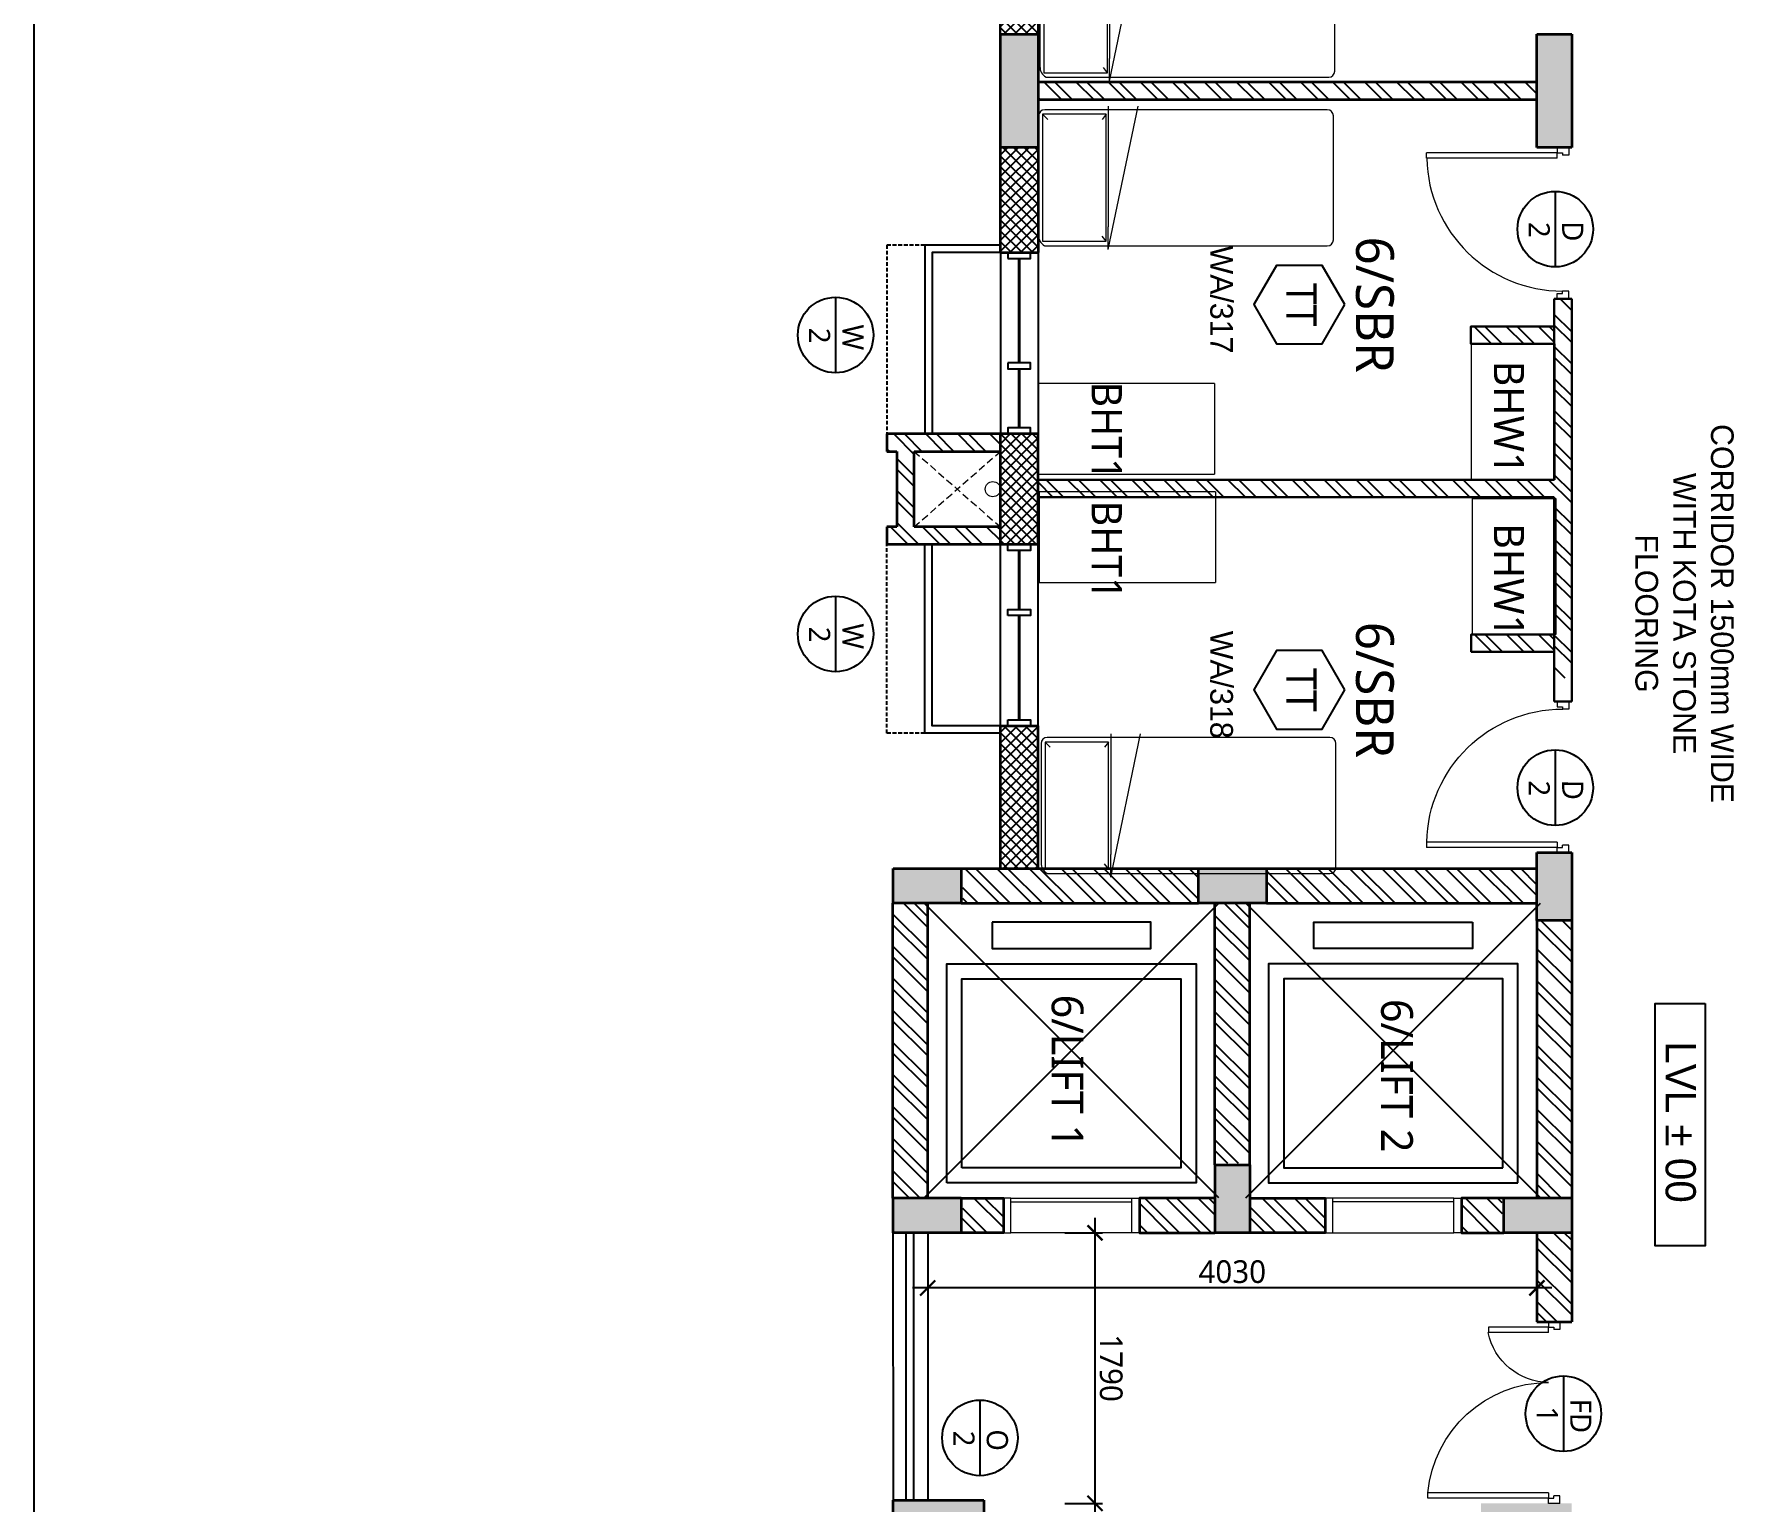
# Model space of a CAD drawing. Header units: millimetres. Extents: x -1127141 to 1597693, y -1835560 to -399335.
# Drawn here: x 1335611 to 1346928, y -518102 to -508392 of the extents above; entities that cross this region are included whole.
import ezdxf
from ezdxf.enums import TextEntityAlignment as Align

# ---------------------------------------------------------------- set-up
doc = ezdxf.new("R2010")
doc.units = ezdxf.units.MM
doc.header["$MEASUREMENT"] = 0
doc.header["$PDMODE"] = 67
doc.linetypes.add('HIDDEN', pattern=[0.375, 0.25, -0.125])
doc.linetypes.add('HIDDEN2', pattern=[4.7625, 3.175, -1.5875])
for name, color, linetype in [('A-Anno Tags', 6, 'Continuous'), ('A-Elevation', 4, 'Continuous'), ('A-Wall Patt', 8, 'Continuous'), ('A-Window', 4, 'Continuous'), ('Anno_Frames', 7, 'Continuous'), ('elel', 6, 'Continuous'), ('S-Conc Patt', 9, 'Continuous')]:
    doc.layers.add(name, color=color, linetype=linetype)
for name, color, linetype, lineweight in [('A-Detail Lines', 8, 'Continuous', 25), ('A-Door', 4, 'Continuous', 9), ('A-Wall Sec', 1, 'Continuous', 30), ('Ann_TitleBlock 2', 5, 'Continuous', 25), ('Anno_Tittleblock', 5, 'Continuous', 13), ('column hatch', 12, 'Continuous', 5), ('E-CABLE TRAY', 32, 'Continuous', 18), ('frntr', 32, 'Continuous', 9), ('rwp', 231, 'Continuous', 5), ('S-Concrete', 40, 'Continuous', 30), ('shaft', 252, 'HIDDEN2', 5)]:
    doc.layers.add(name, color=color, linetype=linetype, lineweight=lineweight)
doc.layers.add('BOQ TEXT', color=7, linetype='Continuous', true_color=0x4a4a4a)
doc.styles.add('IIITD @ 100', font='trebuc.ttf', dxfattribs={"height": 210})
doc.styles.get("Standard").update_dxf_attribs({"font": 'trebuc.ttf'})
doc.styles.add('TITLE', font='swissel.ttf', dxfattribs={"height": 4.3})
doc.dimstyles.new('IIITD_WD_M @ 100', dxfattribs={"dimscale": 100, "dimtxt": 1.5, "dimasz": 1, "dimexe": 0.5, "dimexo": 0.25, "dimgap": 0.3, "dimtad": 1, "dimdec": 0, "dimrnd": 5, "dimzin": 0, "dimdsep": 46, "dimtxsty": 'Standard', "dimblk": 'ARCHTICK', "dimcen": 0.2, "dimdle": 1, "dimclrd": 256, "dimclre": 256, "dimadec": 0, "dimazin": 0, "dimtfac": 1, "dimtdec": 0, "dimtofl": 0, "dimtmove": 0, "dimatfit": 0, "dimfxl": 2, "dimfxlon": 1, "dimtolj": 1, "dimtzin": 0, "dimlwd": -1, "dimlwe": -1, "dimarcsym": 0})
pattern_1 = [(315, (1445308.53, 119140.81), (106.066017, 106.066017), []), (315, (1445308.53, 119070.1), (106.066017, 106.066017), [])]

# ---------------------------------------------------------------- blocks, each defined once
blk = doc.blocks.new('Lift Door')
at = {"layer": 'A-Door'}
for p, q in [((-15860, -5817), (-15860, -6617)), ((-15655, -6617), (-15655, -5817)), ((-15630, -6617), (-15630, -5817))]:
    blk.add_line(p, q, dxfattribs=at)
for points in [[(-15860, -5767), (-15860, -5817), (-15630, -5817), (-15630, -5767)], [(-15860, -6667), (-15860, -6617), (-15630, -6617), (-15630, -6667)]]:
    blk.add_lwpolyline(points, dxfattribs=at)
blk = doc.blocks.new('Lift Room')
at = {"layer": 'A-Detail Lines'}
for p, q in [((-15630, 122925), (-13680, 124875)), ((-15630, 124875), (-13680, 122925))]:
    blk.add_line(p, q, dxfattribs=at)
blk.add_lwpolyline([(-15430, 124625), (-14180, 124625), (-14180, 123175), (-15430, 123175)], close=True, dxfattribs=at)
at = {"layer": 'A-Elevation'}
for points in [[(-15530, 124725), (-14080, 124725), (-14080, 123075), (-15530, 123075)], [(-13805, 124425), (-13980, 124425), (-13980, 123375), (-13805, 123375)]]:
    blk.add_lwpolyline(points, close=True, dxfattribs=at)
blk = doc.blocks.new('Col Hostel Boys')
at = {"layer": 'S-Conc Patt'}
h = blk.add_hatch(color=256, dxfattribs=at)
h.paths.add_polyline_path([(288406, -75967), (288856, -75967), (288856, -76217), (288406, -76217)])
h.paths.add_polyline_path([(288406, -75667), (288856, -75667), (288856, -75917), (288406, -75917)])
h.paths.add_polyline_path([(306515, -68895), (307251, -68752), (307298, -68997), (306562, -69140)])
h.paths.add_polyline_path([(290847, -72197), (290799, -71951), (291820, -71753), (291868, -71998)])
h.paths.add_polyline_path([(303510, -69735), (303462, -69490), (304483, -69291), (304531, -69537)])
h.paths.add_polyline_path([(300344, -70351), (300296, -70105), (301317, -69907), (301365, -70152)])
h.paths.add_polyline_path([(297178, -70966), (297131, -70721), (298152, -70522), (298199, -70768)])
h.paths.add_polyline_path([(294013, -71581), (293965, -71336), (294986, -71137), (295033, -71383)])
h.paths.add_polyline_path([(301924, -61578), (301877, -61333), (302897, -61134), (302945, -61380)])
h.paths.add_polyline_path([(298759, -62193), (298711, -61948), (299732, -61750), (299779, -61995)])
h.paths.add_polyline_path([(295592, -62807), (295545, -62561), (296566, -62363), (296613, -62608)])
h.paths.add_polyline_path([(286095, -64653), (286047, -64407), (287068, -64209), (287116, -64454)])
h.paths.add_polyline_path([(289261, -64038), (289213, -63792), (290234, -63594), (290282, -63839)])
h.paths.add_polyline_path([(292427, -63422), (292379, -63177), (293400, -62978), (293448, -63224)])
h.paths.add_polyline_path([(300549, -66714), (300593, -66940), (299857, -67083), (299813, -66857)])
h.paths.add_polyline_path([(300219, -65017), (300263, -65242), (299527, -65385), (299483, -65160)])
h.paths.add_polyline_path([(294217, -67945), (294261, -68171), (293525, -68314), (293481, -68088)])
h.paths.add_polyline_path([(293887, -66247), (293931, -66473), (293195, -66616), (293151, -66390)])
h.paths.add_polyline_path([(287865, -69180), (287909, -69405), (287173, -69549), (287129, -69323)])
h.paths.add_polyline_path([(287535, -67482), (287579, -67708), (286843, -67851), (286799, -67625)])
h.paths.add_polyline_path([(310825, -66438), (310682, -65702), (310927, -65654), (311071, -66390)])
h.paths.add_polyline_path([(283908, -75917), (283158, -75917), (283158, -75667), (283908, -75667)])
h.paths.add_polyline_path([(280813, -75917), (280063, -75917), (280063, -75667), (280813, -75667)])
h.paths.add_polyline_path([(277778, -75917), (277028, -75917), (277028, -75667), (277778, -75667)])
h.paths.add_polyline_path([(306738, -65512), (306149, -65626), (306193, -65852), (306782, -65738)])
h.paths.add_polyline_path([(310231, -63380), (310088, -62644), (310333, -62597), (310476, -63333)])
h.paths.add_polyline_path([(309492, -59577), (309348, -58841), (309594, -58793), (309737, -59530)])
h.paths.add_polyline_path([(305137, -59660), (305579, -59574), (305623, -59800), (305181, -59885)])
h.paths.add_polyline_path([(305728, -62122), (305642, -61680), (305868, -61636), (305953, -62078)])
h.paths.add_polyline_path([(307471, -59664), (307385, -59223), (307611, -59179), (307697, -59621)])
h.paths.add_polyline_path([(308253, -63688), (308167, -63247), (308393, -63203), (308479, -63645)])
h.paths.add_polyline_path([(308073, -61554), (307631, -61640), (307587, -61414), (308029, -61328)])
h.paths.add_polyline_path([(306254, -63622), (306340, -64064), (306114, -64108), (306028, -63666)])
h.paths.add_polyline_path([(281757, -62758), (281021, -62901), (280973, -62655), (281709, -62512)])
h.paths.add_polyline_path([(283927, -68418), (283813, -67829), (284038, -67785), (284153, -68374)])
h.paths.add_polyline_path([(283226, -70316), (282490, -70459), (282446, -70234), (283183, -70090)])
h.paths.add_polyline_path([(283807, -63867), (283070, -64010), (283023, -63765), (283759, -63622)])
h.paths.add_polyline_path([(289544, -77987), (289544, -78196), (289656, -78385), (289562, -78465), (289473, -78538), (289314, -78287), (289314, -77987)])
h.paths.add_polyline_path([(282843, -76217), (282243, -76217), (282243, -75967), (282843, -75967)])
h.paths.add_polyline_path([(277778, -76217), (277028, -76217), (277028, -75967), (277778, -75967)])
h.paths.add_polyline_path([(285498, -75967), (286098, -75967), (286098, -76217), (285498, -76217)])
h.paths.add_polyline_path([(280813, -76217), (280063, -76217), (280063, -75967), (280813, -75967)])
h.paths.add_polyline_path([(282896, -68618), (282160, -68761), (282112, -68516), (282849, -68373)])
h.paths.add_polyline_path([(283905, -73806), (283169, -73949), (283121, -73704), (283857, -73561)])
h.paths.add_polyline_path([(283524, -62414), (282788, -62557), (282740, -62312), (283476, -62169)])
h.paths.add_polyline_path([(278215, -63446), (277479, -63589), (277431, -63344), (278167, -63201)])
h.paths.add_polyline_path([(279358, -69306), (278621, -69449), (278574, -69204), (279310, -69061)])
h.paths.add_polyline_path([(288587, -72896), (287777, -73053), (287730, -72808), (288540, -72650)])
h.paths.add_polyline_path([(277278, -69455), (277278, -70103), (277028, -70103), (277028, -69503)])
h.paths.add_polyline_path([(299093, -103107), (298343, -103107), (298343, -102857), (299093, -102857)])
h.paths.add_polyline_path([(299093, -97827), (298343, -97827), (298343, -97597), (299093, -97597)])
h.paths.add_polyline_path([(299093, -94297), (298343, -94297), (298343, -94047), (299093, -94047)])
h.paths.add_polyline_path([(299093, -99557), (298343, -99557), (298343, -99327), (299093, -99327)])
h.paths.add_polyline_path([(293833, -103107), (293083, -103107), (293083, -102857), (293833, -102857)])
h.paths.add_polyline_path([(293833, -97827), (293083, -97827), (293083, -97597), (293833, -97597)])
h.paths.add_polyline_path([(293833, -94297), (293083, -94297), (293083, -94047), (293833, -94047)])
h.paths.add_polyline_path([(293833, -99557), (293083, -99557), (293083, -99327), (293833, -99327)])
h.paths.add_polyline_path([(288573, -97827), (287823, -97827), (287823, -97597), (288573, -97597)])
h.paths.add_polyline_path([(283728, -92027), (282978, -92027), (282978, -92277), (283728, -92277)])
h.paths.add_polyline_path([(280063, -92027), (280813, -92027), (280813, -92277), (280063, -92277)])
h.paths.add_polyline_path([(277028, -92027), (277778, -92027), (277778, -92277), (277028, -92277)])
h.paths.add_polyline_path([(308478, -94297), (307878, -94297), (307878, -94047), (308478, -94047)])
h.paths.add_polyline_path([(283803, -94047), (283053, -94047), (283053, -94297), (283803, -94297)])
h.paths.add_polyline_path([(288573, -94297), (287823, -94297), (287823, -94047), (288573, -94047)])
h.paths.add_polyline_path([(304278, -94297), (303678, -94297), (303678, -94047), (304278, -94047)])
h.paths.add_polyline_path([(307878, -97597), (308478, -97597), (308478, -97827), (307878, -97827)])
h.paths.add_polyline_path([(304278, -97827), (303678, -97827), (303678, -97597), (304278, -97597)])
h.paths.add_polyline_path([(285603, -104067), (284853, -104067), (284853, -103817), (285603, -103817)])
h.paths.add_polyline_path([(277278, -99577), (277278, -98827), (277028, -98827), (277028, -99577)])
h.paths.add_polyline_path([(280198, -99577), (279448, -99577), (279448, -99327), (280198, -99327)])
h.paths.add_polyline_path([(285603, -105547), (284853, -105547), (284853, -105297), (285603, -105297)])
h.paths.add_polyline_path([(283803, -105547), (283053, -105547), (283053, -105297), (283803, -105297)])
h.paths.add_polyline_path([(283803, -99577), (283053, -99577), (283053, -99327), (283803, -99327)])
h.paths.add_polyline_path([(283803, -97827), (283053, -97827), (283053, -97597), (283803, -97597)])
h.paths.add_polyline_path([(284853, -99927), (284853, -99327), (285083, -99327), (285083, -99927)])
h.paths.add_polyline_path([(306043, -99777), (306043, -99327), (306273, -99327), (306273, -99777)])
h.paths.add_polyline_path([(303758, -99327), (304208, -99327), (304208, -99557), (303758, -99557)])
h.paths.add_polyline_path([(306043, -103817), (306043, -103367), (306273, -103367), (306273, -103817)])
h.paths.add_polyline_path([(303863, -103817), (303863, -103367), (304093, -103367), (304093, -103817)])
h.paths.add_polyline_path([(306273, -101687), (305823, -101687), (305823, -101457), (306273, -101457)])
h.paths.add_polyline_path([(303863, -101797), (303863, -101347), (304093, -101347), (304093, -101797)])
h.paths.add_polyline_path([(308063, -99927), (308063, -99327), (308293, -99327), (308293, -99927)])
h.paths.add_polyline_path([(287809, -90239), (287720, -90165), (287517, -90386), (287517, -90686), (287747, -90686), (287747, -90477), (287893, -90318)])
h.paths.add_polyline_path([(288313, -104067), (288313, -103317), (288063, -103317), (288063, -104067)])
h.paths.add_polyline_path([(308043, -103817), (308043, -103217), (308293, -103217), (308293, -103817)])
h.paths.add_polyline_path([(277028, -91727), (277778, -91727), (277778, -91977), (277028, -91977)])
h.paths.add_polyline_path([(286098, -91977), (285498, -91977), (285498, -91727), (286098, -91727)])
h.paths.add_polyline_path([(282243, -81227), (282843, -81227), (282843, -81457), (282243, -81457)])
h.paths.add_polyline_path([(282843, -91977), (282243, -91977), (282243, -91727), (282843, -91727)])
h.paths.add_polyline_path([(282243, -86487), (282843, -86487), (282843, -86717), (282243, -86717)])
h.paths.add_polyline_path([(280813, -81457), (280213, -81457), (280213, -81227), (280813, -81227)])
h.paths.add_polyline_path([(280813, -86717), (280213, -86717), (280213, -86487), (280813, -86487)])
h.paths.add_polyline_path([(280063, -91727), (280813, -91727), (280813, -91977), (280063, -91977)])
h.paths.add_polyline_path([(280198, -105547), (279448, -105547), (279448, -105297), (280198, -105297)])
h.paths.add_polyline_path([(277278, -81042), (277278, -81642), (277028, -81642), (277028, -81042)])
h.paths.add_polyline_path([(277278, -86302), (277278, -86903), (277028, -86903), (277028, -86302)])
h.paths.add_polyline_path([(286098, -81042), (286098, -81642), (285848, -81642), (285848, -81042)])
h.paths.add_polyline_path([(286098, -86302), (286098, -86902), (285848, -86902), (285848, -86302)])
h.paths.add_polyline_path([(288293, -99327), (288293, -100077), (288063, -100077), (288063, -99327)])
edge = h.paths.add_edge_path()
edge.add_line((313813, -103107), (313063, -103107))
edge.add_line((313063, -102857), (313813, -102857))
edge.add_line((313063, -103107), (313063, -102857))
edge.add_line((313813, -97827), (313063, -97827))
edge.add_line((313063, -97597), (313813, -97597))
edge.add_line((313063, -97827), (313063, -97597))
edge.add_line((313813, -94297), (313063, -94297))
edge.add_line((313063, -94047), (313813, -94047))
edge.add_line((313063, -94297), (313063, -94047))
edge.add_line((313813, -99557), (313063, -99557))
edge.add_line((313063, -99327), (313813, -99327))
edge.add_line((313063, -99557), (313063, -99327))
h.paths.add_polyline_path([(324333, -97827), (323583, -97827), (323583, -97597), (324333, -97597)])
h.paths.add_polyline_path([(324333, -94297), (323583, -94297), (323583, -94047), (324333, -94047)])
h.paths.add_polyline_path([(324093, -99327), (324093, -100077), (323863, -100077), (323863, -99327)])
h.paths.add_polyline_path([(319073, -103107), (318323, -103107), (318323, -102857), (319073, -102857)])
h.paths.add_polyline_path([(319073, -97827), (318323, -97827), (318323, -97597), (319073, -97597)])
h.paths.add_polyline_path([(319073, -94297), (318323, -94297), (318323, -94047), (319073, -94047)])
h.paths.add_polyline_path([(319073, -99557), (318323, -99557), (318323, -99327), (319073, -99327)])
h.paths.add_polyline_path([(313813, -103107), (313063, -103107), (313063, -102857), (313813, -102857)], flags=17)
h.paths.add_polyline_path([(313813, -97827), (313063, -97827), (313063, -97597), (313813, -97597)], flags=17)
h.paths.add_polyline_path([(313813, -94297), (313063, -94297), (313063, -94047), (313813, -94047)], flags=17)
h.paths.add_polyline_path([(313813, -99557), (313063, -99557), (313063, -99327), (313813, -99327)], flags=17)
h.paths.add_polyline_path([(331498, -104902), (331498, -104302), (331248, -104302), (331248, -104902)])
h.paths.add_polyline_path([(331498, -94297), (330898, -94297), (330898, -94047), (331498, -94047)])
h.paths.add_polyline_path([(327298, -94297), (326698, -94297), (326698, -94047), (327298, -94047)])
h.paths.add_polyline_path([(331498, -97827), (330898, -97827), (330898, -97597), (331498, -97597)])
h.paths.add_polyline_path([(327298, -97827), (326698, -97827), (326698, -97597), (327298, -97597)])
h.paths.add_polyline_path([(331498, -100077), (331498, -99327), (331248, -99327), (331248, -100077)])
h.paths.add_polyline_path([(326548, -104902), (327298, -104902), (327298, -104652), (326548, -104652)])
h.paths.add_polyline_path([(327298, -100077), (327298, -99327), (327068, -99327), (327068, -100077)])
h.paths.add_polyline_path([(323843, -104902), (323843, -104152), (324093, -104152), (324093, -104902)])
at = {"layer": 'S-Concrete', "lineweight": 35}
for p, q in [((298343, -99557), (298343, -99327)), ((298343, -99327), (299093, -99327)), ((299093, -99327), (299093, -99557)), ((303758, -99557), (303758, -99327)), ((303758, -99327), (304208, -99327)), ((304208, -99327), (304208, -99557)), ((306043, -99327), (306273, -99327)), ((306043, -99777), (306043, -99327)), ((306273, -99327), (306273, -99777)), ((299093, -99557), (298343, -99557)), ((304208, -99557), (303758, -99557)), ((306273, -99777), (306043, -99777)), ((303863, -101347), (304093, -101347)), ((303863, -101797), (303863, -101347)), ((304093, -101347), (304093, -101797)), ((305823, -101687), (305823, -101457)), ((305823, -101457), (306273, -101457)), ((306273, -101457), (306273, -101687)), ((306273, -101687), (305823, -101687)), ((304093, -101797), (303863, -101797)), ((298343, -103107), (298343, -102857)), ((298343, -102857), (299093, -102857)), ((299093, -102857), (299093, -103107)), ((299093, -103107), (298343, -103107)), ((308043, -103217), (308293, -103217)), ((308043, -103817), (308043, -103217)), ((303863, -103367), (304093, -103367)), ((303863, -103817), (303863, -103367)), ((304093, -103367), (304093, -103817)), ((306043, -103367), (306273, -103367)), ((306043, -103817), (306043, -103367)), ((306273, -103367), (306273, -103817)), ((304093, -103817), (303863, -103817)), ((306273, -103817), (306043, -103817)), ((308293, -103817), (308043, -103817))]:
    blk.add_line(p, q, dxfattribs=at)
blk = doc.blocks.new('Door 1200')
at = {"layer": 'A-Door', "color": 5, "lineweight": 18}
for p, q in [((524084, 16182), (524084, 16132)), ((524084, 16182), (524159, 16182)), ((524084, 16132), (524124, 16132)), ((524124, 16147), (524124, 16132)), ((524159, 16147), (524124, 16147)), ((524159, 16182), (524159, 16147)), ((524159, 16147), (524557, 16147)), ((524159, 16112), (524159, 16147)), ((524159, 16112), (524557, 16112)), ((524557, 16147), (524557, 16112)), ((524159, 15052), (524159, 15017)), ((524159, 15052), (524958, 15052)), ((524958, 15017), (524958, 15052)), ((524084, 15032), (524124, 15032)), ((524084, 14982), (524084, 15032)), ((524084, 14982), (524159, 14982)), ((524124, 15017), (524124, 15032)), ((524159, 15017), (524124, 15017)), ((524159, 14982), (524159, 15017)), ((524159, 15017), (524958, 15017))]:
    blk.add_line(p, q, dxfattribs=at)
at = {"layer": 'A-Door', "lineweight": 18}
for centre, radius, start, end in [((524155, 16193), 411, 270.5695, 348.692), ((524157, 14978), 804, 5.3147, 89.8716)]:
    blk.add_arc(centre, radius, start, end, dxfattribs=at)
blk = doc.blocks.new('*U29')
at = {"layer": 'A-Anno Tags'}
blk.add_lwpolyline([(-250, 0), (250, 0)], dxfattribs=at)
blk.add_circle((0, 0), 250, dxfattribs=at)
at = {"layer": 'Anno_Frames', "color": 7}
for tag, rotation, p in [('ENTITY', 359.7608, (15, 185)), ('ENTITYNO', 0.1757, (4, -36))]:
    blk.add_attdef(tag, text='', height=140, rotation=rotation, dxfattribs=at).set_placement(p, align=Align.TOP_CENTER)
blk = doc.blocks.new('ABL_Door_S - 1000 x 2100-11-3 Second Floor Lvl')
at = {"layer": 'A-Door', "color": 5}
for p, q in [((-500, 38), (-450, 38)), ((-500, -38), (-500, 38)), ((-450, 38), (-450, -3)), ((450, 38), (450, -3)), ((500, 38), (450, 38)), ((500, -38), (500, 38)), ((-500, -38), (-465, -38)), ((-465, -3), (-450, -3)), ((-465, -38), (-465, -3)), ((-430, -38), (-465, -38)), ((465, -3), (450, -3)), ((465, -38), (465, -3)), ((500, -38), (465, -38))]:
    blk.add_line(p, q, dxfattribs=at)
at = {"layer": 'A-Door', "color": 5, "lineweight": 18}
for p, q in [((-465, -38), (-465, -903)), ((-430, -38), (-430, -903)), ((-430, -903), (-465, -903))]:
    blk.add_line(p, q, dxfattribs=at)
at = {"layer": 'A-Door'}
blk.add_arc((-450, -2), 900, 271.2981, 359.9894, dxfattribs=at)
blk = doc.blocks.new('Room Tag with Finish')
blk.add_lwpolyline([(0, 0), (-2.6, -1.5), (-2.6, -4.5), (0, -6), (2.6, -4.5), (2.6, -1.5)], close=True)
at = {"layer": 'Anno_Frames'}
blk.add_attdef('ROOM_NAME', text='', height=2.5, dxfattribs=at).set_placement((0, 0), align=Align.BOTTOM_CENTER)
blk.add_attdef('FF', text='', height=2, dxfattribs=at).set_placement((0, -1.85), align=Align.TOP_CENTER)
blk = doc.blocks.new('W 1200')
at = {"layer": 'A-Window', "linetype": 'HIDDEN', "ltscale": 100}
for p, q in [((552588, 7900), (552588, 9150)), ((552838, 7900), (552588, 7900))]:
    blk.add_line(p, q, dxfattribs=at)
at = {"layer": 'A-Window', "color": 2, "lineweight": 40}
for p, q in [((553463, 8720), (553463, 9110)), ((553463, 7990), (553463, 8680))]:
    blk.add_line(p, q, dxfattribs=at)
at = {"layer": 'A-Window', "color": 5}
for points in [[(553338, 7900), (552838, 7900), (552838, 9150)], [(553338, 7950), (552888, 7950), (552888, 9150)]]:
    blk.add_lwpolyline(points, dxfattribs=at)
at = {"layer": 'A-Window'}
for points in [[(553338, 7950), (553338, 9150)], [(553588, 7950), (553588, 9150)], [(553388, 8680), (553388, 8720), (553538, 8720), (553538, 8680), (553388, 8680)]]:
    blk.add_lwpolyline(points, dxfattribs=at)
for points in [[(553388, 9150), (553538, 9150), (553538, 9110), (553388, 9110)], [(553388, 7990), (553538, 7990), (553538, 7950), (553388, 7950)]]:
    blk.add_lwpolyline(points, close=True, dxfattribs=at)
blk = doc.blocks.new('_ArchTick')
at = {"color": 0, "linetype": 'ByBlock', "const_width": 0.15}
blk.add_lwpolyline([(-0.5, -0.5), (0.5, 0.5)], dxfattribs=at)
blk = doc.blocks.new('*D265')
at = {"layer": 'A-Anno Tags', "transparency": 16777216}
for p, q in [((464440, -172541), (462450, -172541)), ((462550, -172741), (462550, -172491)), ((464340, -172741), (464340, -172491))]:
    blk.add_line(p, q, dxfattribs=at)
at = {"layer": 'Defpoints', "color": 0, "transparency": 16777216}
for p in [(462550, -172541), (462550, -173277), (464340, -173277)]:
    blk.add_point(p, dxfattribs=at)
at = {"layer": 'A-Anno Tags', "transparency": 16777216, "xscale": 100, "yscale": 100, "zscale": 100, "rotation": 180}
blk.add_blockref('_ArchTick', (462550, -172541), dxfattribs=at)
at = {"layer": 'A-Anno Tags', "transparency": 16777216, "xscale": 100, "yscale": 100, "zscale": 100}
blk.add_blockref('_ArchTick', (464340, -172541), dxfattribs=at)
at = {"layer": 'A-Anno Tags', "color": 0, "transparency": 16777216, "insert": (463445, -172435), "char_height": 150, "attachment_point": 5}
blk.add_mtext('\\A1;1790', dxfattribs=at)
blk = doc.blocks.new('*D266')
at = {"layer": 'A-Anno Tags', "transparency": 16777216}
for p, q in [((462915, -169518), (462915, -173748)), ((462715, -169618), (462965, -169618)), ((462715, -173648), (462965, -173648))]:
    blk.add_line(p, q, dxfattribs=at)
at = {"layer": 'Defpoints', "color": 0, "transparency": 16777216}
for p in [(462550, -169618), (462550, -173648), (462915, -173648)]:
    blk.add_point(p, dxfattribs=at)
at = {"layer": 'A-Anno Tags', "transparency": 16777216, "xscale": 100, "yscale": 100, "zscale": 100}
for p, rotation in [((462915, -169618), 90), ((462915, -173648), 270)]:
    blk.add_blockref('_ArchTick', p, dxfattribs=dict(at, rotation=rotation))
at = {"layer": 'A-Anno Tags', "color": 0, "transparency": 16777216, "insert": (462808, -171633), "char_height": 150, "attachment_point": 5, "rotation": 90}
blk.add_mtext('\\A1;4030', dxfattribs=at)
blk = doc.blocks.new('*U377')
at = {"layer": 'A-Anno Tags'}
blk.add_lwpolyline([(-250, 0), (250, 0)], dxfattribs=at)
blk.add_circle((0, 0), 250, dxfattribs=at)
at = {"layer": 'Anno_Frames', "color": 7}
for tag, rotation, p in [('ENTITY', 359.7608, (15, 185)), ('ENTITYNO', 0.1757, (4, -36))]:
    blk.add_attdef(tag, text='', height=140, rotation=rotation, dxfattribs=at).set_placement(p, align=Align.TOP_CENTER)
blk = doc.blocks.new('bed')
at = {"layer": 'frntr'}
for p, q in [((269533, -306887), (268713, -306887)), ((268673, -306927), (268673, -308179)), ((269573, -308377), (269573, -306927)), ((269598, -308377), (268648, -308179)), ((268673, -308179), (268673, -308377)), ((268648, -308377), (269448, -308377)), ((268673, -308377), (268673, -308797)), ((269543, -308391), (268703, -308391)), ((268703, -308391), (268703, -308811)), ((268703, -308391), (268738, -308417)), ((269598, -308377), (269448, -308377)), ((269543, -308391), (269508, -308417)), ((269543, -308811), (269543, -308391)), ((269573, -308797), (269573, -308377)), ((268703, -308811), (268738, -308777)), ((268703, -308811), (269543, -308811)), ((268713, -308837), (269510, -308837))]:
    blk.add_line(p, q, dxfattribs=at)
for centre, radius, start, end in [((268713, -306927), 40, 90, 180), ((269533, -306927), 40, 0, 90), ((268713, -308797), 40, 180, 270), ((269506, -308762), 75.2, 267.3338, 332.1559)]:
    blk.add_arc(centre, radius, start, end, dxfattribs=at)
blk = doc.blocks.new('wardrobe')
at = {"layer": 'frntr'}
for p, q in [((266249, -309334), (266799, -309334)), ((266249, -310234), (266249, -309334)), ((266799, -310234), (266799, -309334)), ((266799, -309334), (266799, -310234)), ((266799, -310234), (266249, -310234))]:
    blk.add_line(p, q, dxfattribs=at)
blk = doc.blocks.new('table')
at = {"layer": 'frntr'}
for p, q in [((268968, -309087), (269568, -309087)), ((268968, -309087), (268968, -310253)), ((269568, -310255), (269568, -309087)), ((268968, -310253), (269568, -310253))]:
    blk.add_line(p, q, dxfattribs=at)
blk = doc.blocks.new('aaa')
at = {"layer": 'frntr', "rotation": 90}
blk.add_blockref('wardrobe', (-40627, -573636), dxfattribs=at)
at = {"layer": 'frntr'}
for name, p in [('bed', (-1515, -1414)), ('table', (0, 0))]:
    blk.add_blockref(name, p, dxfattribs=at)
blk = doc.blocks.new('bbbb')
at = {"layer": 'frntr', "rotation": 90}
blk.add_blockref('wardrobe', (-39613, -573636), dxfattribs=at)
at = {"layer": 'frntr'}
for name, p in [('bed', (2630, -1404)), ('table', (710, 0))]:
    blk.add_blockref(name, p, dxfattribs=at)
blk = doc.blocks.new('IIITD WD A1- L Format Library')
at = {"layer": 'Anno_Tittleblock', "color": 5}
blk.add_lwpolyline([(0, -7.57), (775, -7.57), (775, 573.91), (0, 573.91)], close=True, dxfattribs=at)
at = {"style": 'TITLE'}
for tag, p, height in [('PROJECT NAME 1', (779.17, 137.4), 2.98), ('PROJECT NAME 2', (779.17, 132.23), 2.98), ('PROJECT_NAME_3', (779.17, 127.37), 2.98), ('1:100@A1', (818.06, 91.92), 2.25), ('A-2.03', (844.81, 84.28), 4), ('03.04.11', (821.96, 84.64), 2.25), ('A', (858.85, 75.94), 3.66), ('AC', (827.5, 76.14), 2.25)]:
    blk.add_attdef(tag, p, '', height=height, dxfattribs=at)
for p in [(780.3, 113.01), (780.3, 106.37)]:
    blk.add_attdef('FIRST FLOOR PLAN', text='', height=3.39, dxfattribs=at).set_placement(p, align=Align.TOP_LEFT)
blk = doc.blocks.new('half leg')
at = {"layer": 'A-Anno Tags'}
dim = blk.add_linear_dim(base=(462914.6, -173647.6), p1=(462549.8, -169617.6), p2=(462549.8, -173647.6), angle=90, dimstyle='IIITD_WD_M @ 100', dxfattribs=at)
dim.commit()
dim.dimension.update_dxf_attribs({"geometry": '*D266', "text_midpoint": (462808.3, -171632.6)})
dim = blk.add_linear_dim(base=(462549.8, -172541.4), p1=(464339.8, -173276.9), p2=(462549.8, -173276.9), dimstyle='IIITD_WD_M @ 100', dxfattribs=at)
dim.commit()
dim.dimension.update_dxf_attribs({"geometry": '*D265', "text_midpoint": (463444.8, -172434.8)})

msp = doc.modelspace()

# ---------------------------------------------------------------- hatches: boundary and pattern name
at = {"layer": 'A-Wall Patt'}
h = msp.add_hatch(dxfattribs=at)
h.set_pattern_fill('ANSI32', color=256, scale=400, style=0)
h.set_pattern_definition([(315, (1445109.93, -290048.31), (106.06602, 106.06602), []), (315, (1445109.93, -290119.02), (106.06602, 106.06602), [])])
h.paths.add_polyline_path([(1342252.7, -503621.7), (1342252.7, -503736.7), (1342252.6, -503736.7), (1342252.6, -503621.7)])
h.paths.add_polyline_path([(1342252.7, -508536.7), (1342252.7, -508709.2), (1342252.6, -508709.2), (1342252.6, -508536.7)])
h.paths.add_polyline_path([(1341432.7, -505891.7), (1341432.7, -506391.7), (1342002.7, -506391.7), (1342002.7, -505891.7)], flags=16)
h.paths.add_polyline_path([(1345782.6, -504881.7), (1345667.6, -504881.7), (1345667.6, -507391.7), (1345782.6, -507391.7)])
h.paths.add_polyline_path([(1345667.6, -506194.2), (1345667.6, -506079.2), (1342252.6, -506079.2), (1342252.6, -506194.2)])
h.paths.add_polyline_path([(1342002.6, -506506.7), (1342002.6, -505776.7), (1341252.7, -505776.7), (1341252.7, -505891.7), (1341317.7, -505891.7), (1341317.7, -506391.7), (1341252.7, -506391.7), (1341252.7, -506506.7)])
h = msp.add_hatch(dxfattribs=at)
h.set_pattern_fill('ANSI37', color=256, scale=400, style=0)
h.set_pattern_definition([(315, (1445308.527, 119140.81), (35.355339, 35.355339), []), (45, (1445308.527, 119140.81), (-35.355339, 35.355339), [])])
h.paths.add_polyline_path([(1342252.6, -508391.7), (1342252.6, -507706.7), (1342001.9, -507706.7), (1342002.6, -508391.7)])
h.paths.add_polyline_path([(1342252.6, -509836.7), (1342252.6, -509141.7), (1342002.6, -509141.7), (1342002.6, -509836.7)])
h.paths.add_polyline_path([(1342252.7, -511766.7), (1342252.7, -511036.7), (1342002.7, -511036.7), (1342002.7, -511766.7)])
h.paths.add_polyline_path([(1342252.6, -513911.7), (1342252.6, -512966.7), (1342002.7, -512966.7), (1342002.7, -513911.7)])
h = msp.add_hatch(dxfattribs=at)
h.set_pattern_fill('ANSI32', color=256, scale=400, style=0)
h.set_pattern_definition(pattern_1)
h.paths.add_polyline_path([(1345552.6, -508824.2), (1345552.6, -508709.2), (1342247.6, -508709.2), (1342247.6, -508824.2)])
h = msp.add_hatch(dxfattribs=at)
h.set_pattern_fill('ANSI32', color=256, scale=400, style=0)
h.set_pattern_definition([(315, (1445110.05, -295308.31), (106.06602, 106.06602), []), (315, (1445110.05, -295379.02), (106.06602, 106.06602), [])])
h.paths.add_polyline_path([(1342252.9, -508881.7), (1342252.9, -508996.7), (1342252.7, -508996.7), (1342252.7, -508881.7)])
h.paths.add_polyline_path([(1342252.9, -513796.7), (1342252.9, -513969.2), (1342252.7, -513969.2), (1342252.7, -513796.7)])
h.paths.add_polyline_path([(1341432.9, -511151.7), (1341432.9, -511651.7), (1342002.9, -511651.7), (1342002.9, -511151.7)], flags=16)
h.paths.add_polyline_path([(1345782.7, -510141.7), (1345667.7, -510141.7), (1345667.7, -512651.7), (1345782.7, -512651.7)])
h.paths.add_polyline_path([(1342252.7, -511036.7), (1342252.7, -511766.7), (1342252.9, -511766.7), (1342252.9, -511454.2), (1345667.7, -511454.2), (1345667.7, -511339.2), (1342252.9, -511339.2), (1342252.9, -511036.7)])
h.paths.add_polyline_path([(1342002.7, -511766.7), (1342002.7, -511036.7), (1341252.9, -511036.7), (1341252.9, -511151.7), (1341317.9, -511151.7), (1341317.9, -511651.7), (1341252.9, -511651.7), (1341252.9, -511766.7)])
h = msp.add_hatch(dxfattribs=at)
h.set_pattern_fill('ANSI32', color=256, scale=400, angle=-90, style=0)
h.set_pattern_definition([(315, (1668102.08, 786196.92), (106.066017, 106.066017), []), (315, (1668102.08, 786126.2), (106.066017, 106.066017), [])])
h.paths.add_polyline_path([(1345666.3, -510440.4), (1345666.3, -510325.4), (1345116.6, -510325.4), (1345116.6, -510440.4)])
h = msp.add_hatch(dxfattribs=at)
h.set_pattern_fill('ANSI32', color=256, scale=400, angle=-90, style=0)
h.set_pattern_definition([(315, (1668103.44, 784159.58), (106.066017, 106.066017), []), (315, (1668103.44, 784088.87), (106.066017, 106.066017), [])])
h.paths.add_polyline_path([(1345667.6, -512477.8), (1345667.6, -512362.8), (1345117.9, -512362.8), (1345117.9, -512477.8)])
h = msp.add_hatch(dxfattribs=at)
h.set_pattern_fill('ANSI32', color=256, scale=400, style=0)
h.set_pattern_definition(pattern_1)
h.paths.add_polyline_path([(1345782.5, -516911.7), (1345782.6, -516321.7), (1345552.6, -516321.7), (1345552.5, -516911.7)])
h.paths.add_polyline_path([(1342022.6, -516321.7), (1342022.6, -516091.7), (1341752.6, -516091.7), (1341752.6, -516321.7)])
h.paths.add_polyline_path([(1345552.6, -514141.7), (1345552.6, -513911.7), (1343767.6, -513911.4), (1343767.6, -514141.4)])
h.paths.add_polyline_path([(1345782.6, -516091.7), (1345782.6, -514256.7), (1345552.6, -514256.7), (1345552.6, -516066.4), (1345577.9, -516091.7)])
h.paths.add_polyline_path([(1345322.6, -516321.7), (1345322.6, -516091.7), (1345052.6, -516091.7), (1345052.6, -516321.7)])
h.paths.add_polyline_path([(1344152.6, -516321.7), (1344152.6, -516091.7), (1343652.6, -516091.7), (1343652.6, -516321.7)])
h.paths.add_polyline_path([(1343652.6, -515861.7), (1343652.6, -514166.4), (1343627.6, -514141.4), (1343447.6, -514141.4), (1343422.6, -514166.4), (1343422.6, -515861.7)])
h.paths.add_polyline_path([(1343422.6, -516321.7), (1343422.6, -516091.7), (1342922.6, -516091.7), (1342922.6, -516321.7)])
h.paths.add_polyline_path([(1341497.3, -516091.7), (1341522.6, -516066.4), (1341522.6, -514166.4), (1341497.6, -514141.4), (1341292.6, -514141.4), (1341292.6, -516091.7)])
h.paths.add_polyline_path([(1342248.3, -513911.4), (1342248.3, -513911.7), (1341997.6, -513911.7), (1341997.6, -513911.4), (1341752.6, -513911.4), (1341752.6, -514141.4), (1343307.6, -514141.4), (1343307.6, -513911.4)])

# ---------------------------------------------------------------- linework, layer by layer
at = {"layer": 'A-Anno Tags'}
msp.add_lwpolyline([(1346665.4, -514805.2), (1346665.4, -516408.7), (1346335.3, -516408.7), (1346335.3, -514805.2)], close=True, dxfattribs=at)
at = {"layer": 'A-Elevation'}
for p, q in [((1341292.6, -516321.7), (1341293.3, -518091.7)), ((1341522.6, -516321.7), (1341522.6, -518091.7))]:
    msp.add_line(p, q, dxfattribs=at)
at = {"layer": 'A-Wall Patt'}
msp.add_lwpolyline([(1391362.5, -478259.6), (1391362.5, -552566.2), (1335611.2, -552566.2), (1335611.2, -478259.6)], close=True, dxfattribs=at)
at = {"layer": 'A-Wall Sec'}
for p, q in [((1342001.9, -507706.7), (1342002.6, -508391.7)), ((1342252.6, -507706.7), (1342252.6, -508391.7)), ((1345667.6, -511339.2), (1345667.6, -510141.7)), ((1345782.6, -510141.7), (1345667.6, -510141.7)), ((1345782.6, -512806.7), (1345782.6, -510141.7)), ((1342252.6, -511339.2), (1345667.6, -511339.2)), ((1342252.6, -511454.2), (1345667.6, -511454.2)), ((1345667.6, -512806.7), (1345667.6, -511454.2)), ((1345782.6, -512806.7), (1345667.6, -512806.7))]:
    msp.add_line(p, q, dxfattribs=at)
at = {"layer": 'A-Wall Sec', "lineweight": 35}
for p, q in [((1345551.9, -508709.2), (1342252.6, -508709.2)), ((1342252.6, -508824.2), (1345551.9, -508824.2)), ((1342002.6, -509141.7), (1342002.6, -509836.7)), ((1342252.6, -509141.7), (1342252.6, -509836.7)), ((1342002.6, -509836.7), (1342252.6, -509836.7)), ((1342252.6, -511036.7), (1341252.6, -511036.7)), ((1341252.7, -511036.7), (1341252.7, -511151.7)), ((1342002.6, -511036.7), (1342002.6, -511766.7)), ((1342252.6, -511766.7), (1342252.6, -511036.7)), ((1341252.7, -511151.7), (1341317.7, -511151.7)), ((1341317.7, -511151.7), (1341317.7, -511651.7)), ((1341432.7, -511151.7), (1342002.7, -511151.7)), ((1341432.7, -511651.7), (1341432.7, -511151.7)), ((1341317.7, -511651.7), (1341252.7, -511651.7)), ((1341252.7, -511651.7), (1341252.7, -511766.7)), ((1342002.7, -511651.7), (1341432.7, -511651.7)), ((1341252.7, -511766.7), (1342252.6, -511766.7)), ((1342002.6, -512966.7), (1342252.6, -512966.7)), ((1342002.6, -512966.7), (1342002.6, -513911.7)), ((1342252.6, -513911.7), (1342252.6, -512966.7)), ((1341742.6, -513911.7), (1343312.6, -513911.7)), ((1341292.6, -516091.7), (1341292.6, -514141.4)), ((1341522.6, -516091.7), (1341522.6, -514141.4)), ((1343422.6, -515871.7), (1343422.6, -514141.4)), ((1343652.6, -515871.7), (1343652.6, -514141.4)), ((1343762.6, -514141.7), (1345552.6, -514141.7)), ((1345552.6, -514256.7), (1345552.6, -516091.7)), ((1345782.6, -514256.7), (1345782.6, -516091.7)), ((1345552.6, -516321.6), (1345552.5, -516911.7)), ((1345782.6, -516321.7), (1345782.5, -516911.7)), ((1345552.5, -516911.7), (1345782.6, -516911.7))]:
    msp.add_line(p, q, dxfattribs=at)
at = {"layer": 'A-Wall Sec'}
for points in [[(1345666.3, -510325.4), (1345666.3, -510440.4), (1345116.4, -510440.4), (1345116.4, -510325.4)], [(1345667.6, -512362.8), (1345667.6, -512477.8), (1345117.8, -512477.8), (1345117.8, -512362.8)]]:
    msp.add_lwpolyline(points, close=True, dxfattribs=at)
at = {"layer": 'A-Wall Sec', "lineweight": 35}
for points in [[(1343762.6, -513911.7), (1345552.6, -513911.9)], [(1341742.6, -514141.7), (1343312.6, -514141.7)], [(1341742.6, -516091.7), (1342022.6, -516091.7), (1342022.6, -516321.7), (1341742.6, -516321.7)], [(1343422.6, -516091.7), (1342922.6, -516091.7), (1342922.6, -516321.7), (1343422.6, -516321.7)], [(1343652.6, -516091.7), (1344152.6, -516091.7), (1344152.6, -516321.7), (1343652.6, -516321.7)], [(1345332.6, -516091.7), (1345052.6, -516091.7), (1345052.6, -516321.7), (1345332.6, -516321.7)]]:
    msp.add_lwpolyline(points, dxfattribs=at)
at = {"layer": 'elel'}
for p, q in [((1341377.6, -516321.7), (1341377.6, -518091.7)), ((1341427.6, -516321.7), (1341427.6, -518091.7))]:
    msp.add_line(p, q, dxfattribs=at)
at = {"layer": 'rwp'}
msp.add_circle((1341952.7, -511401.7), 50, dxfattribs=at)
at = {"layer": 'shaft', "ltscale": 15}
for p, q in [((1341432.7, -511151.7), (1342002.7, -511651.7)), ((1341432.7, -511651.7), (1342002.7, -511151.7))]:
    msp.add_line(p, q, dxfattribs=at)

# ---------------------------------------------------------------- block references
at = {"layer": 'A-Anno Tags', "xscale": 100, "yscale": 100, "zscale": 100, "rotation": 270.0000000000001}
for p in [(1344280.8, -510181.1), (1344280.8, -512730)]:
    msp.add_blockref('Room Tag with Finish', p, dxfattribs=at).add_auto_attribs({'ROOM_NAME': '6/SBR', 'FF': 'TT'})
at = {"layer": 'A-Anno Tags', "rotation": 270.0000000000001}
msp.add_blockref('half leg', (1515170.2, -53771.9), dxfattribs=at)
at = {"layer": 'A-Detail Lines', "rotation": 90.00000000000001}
msp.add_blockref('Lift Room', (1466372.9, -500461.4), dxfattribs=at)
at = {"layer": 'A-Detail Lines', "xscale": -1, "rotation": 270.0000000000001}
msp.add_blockref('Lift Room', (1220702.3, -500461.4), dxfattribs=at)
at = {"layer": 'A-Door'}
for name, p, rotation in [('ABL_Door_S - 1000 x 2100-11-3 Second Floor Lvl', (1345725.1, -509641.7), 270.0000000000001), ('Lift Door', (1338385.4, -500461.7), 90.00000000000001)]:
    msp.add_blockref(name, p, dxfattribs=dict(at, rotation=rotation))
at = {"layer": 'A-Door', "xscale": -1, "rotation": 270.0000000000001}
for name, p in [('ABL_Door_S - 1000 x 2100-11-3 Second Floor Lvl', (1345725.1, -513306.7)), ('Lift Door', (1348689.8, -500461.7))]:
    msp.add_blockref(name, p, dxfattribs=at)
at = {"layer": 'Ann_TitleBlock 2', "xscale": 95.87942333735619, "yscale": 95.87942333735619, "zscale": 95.87942333735619, "rotation": 269.9999999999998}
msp.add_blockref('IIITD WD A1- L Format Library', (1336336.5, -478259.6), dxfattribs=at)
at = {"layer": 'Anno_Frames', "rotation": 270.0000000000001}
for name, p, values in [('*U29', (1345674, -509681.4), {'ENTITY': 'D', 'ENTITYNO': '2'}), ('*U29', (1340912.9, -510382.1), {'ENTITY': 'W', 'ENTITYNO': '2'}), ('*U29', (1340912.9, -512359.8), {'ENTITY': 'W', 'ENTITYNO': '2'}), ('*U29', (1345674, -513376.9), {'ENTITY': 'D', 'ENTITYNO': '2'}), ('*U29', (1345727.7, -517518.9), {'ENTITY': 'FD', 'ENTITYNO': '1'}), ('*U377', (1341867.9, -517679), {'ENTITY': 'O', 'ENTITYNO': '2'})]:
    msp.add_blockref(name, p, dxfattribs=at).add_auto_attribs(values)
at = {"layer": 'column hatch', "xscale": -1}
for name, p, rotation in [('W 1200', (788664.8, -501886.4), 180), ('Door 1200', (1869787.7, -533124.9), 359.9966234986503)]:
    msp.add_blockref(name, p, dxfattribs=dict(at, rotation=rotation))
at = {"layer": 'column hatch'}
msp.add_blockref('W 1200', (788664.8, -520917), dxfattribs=at)
at = {"layer": 'E-CABLE TRAY', "rotation": 270.0000000000001}
for name, p in [('bbbb', (1652506.1, -236473.6)), ('aaa', (1652507, -241733.8)), ('bbbb', (1652513.7, -241741.7))]:
    msp.add_blockref(name, p, dxfattribs=at)
at = {"layer": 'S-Concrete', "rotation": 270.0000000000001}
msp.add_blockref('Col Hostel Boys', (1445109.9, -210048.3), dxfattribs=at)

# ---------------------------------------------------------------- texts
at = {"layer": 'A-Anno Tags', "attachment_point": 5, "rotation": 270, "style": 'IIITD @ 100'}
for s, insert, char_height, width in [('{\\fCentury Gothic|b0|i0|c0|p34;WA/317}', (1343465.5, -510146.9), 150, 739.56), ('{\\fCentury Gothic|b0|i0|c0|p34;CORRIDOR 1500mm WIDE WITH KOTA STONE FLOORING}', (1346527.9, -512224.9), 150, 2731.68), ('{\\fCentury Gothic|b0|i0|c0|p34;WA/318}', (1343465.5, -512695.8), 150, 739.56), ('6/LIFT 1', (1342445.6, -515254), 210, 1807.136), ('6/LIFT 2', (1344625.4, -515282.5), 210, 1807.136)]:
    msp.add_mtext(s, dxfattribs=dict(at, insert=insert, char_height=char_height, width=width))
at = {"layer": 'A-Anno Tags', "insert": (1346502.6, -516123.4), "char_height": 200, "attachment_point": 6, "rotation": 270}
msp.add_mtext('{\\fCentury Gothic|b0|i0|c0|p34;LVL %%P 00}', dxfattribs=at)
at = {"layer": 'BOQ TEXT', "char_height": 200, "width": 15241.256, "attachment_point": 1, "rotation": 270}
for s, insert in [('BHW1', (1345468.1, -510551.9)), ('BHT1', (1342807.4, -510689.6)), ('BHT1', (1342807.4, -511477.5)), ('BHW1', (1345468.1, -511627.5))]:
    msp.add_mtext(s, dxfattribs=dict(at, insert=insert))

doc.saveas('drawing.dxf')
